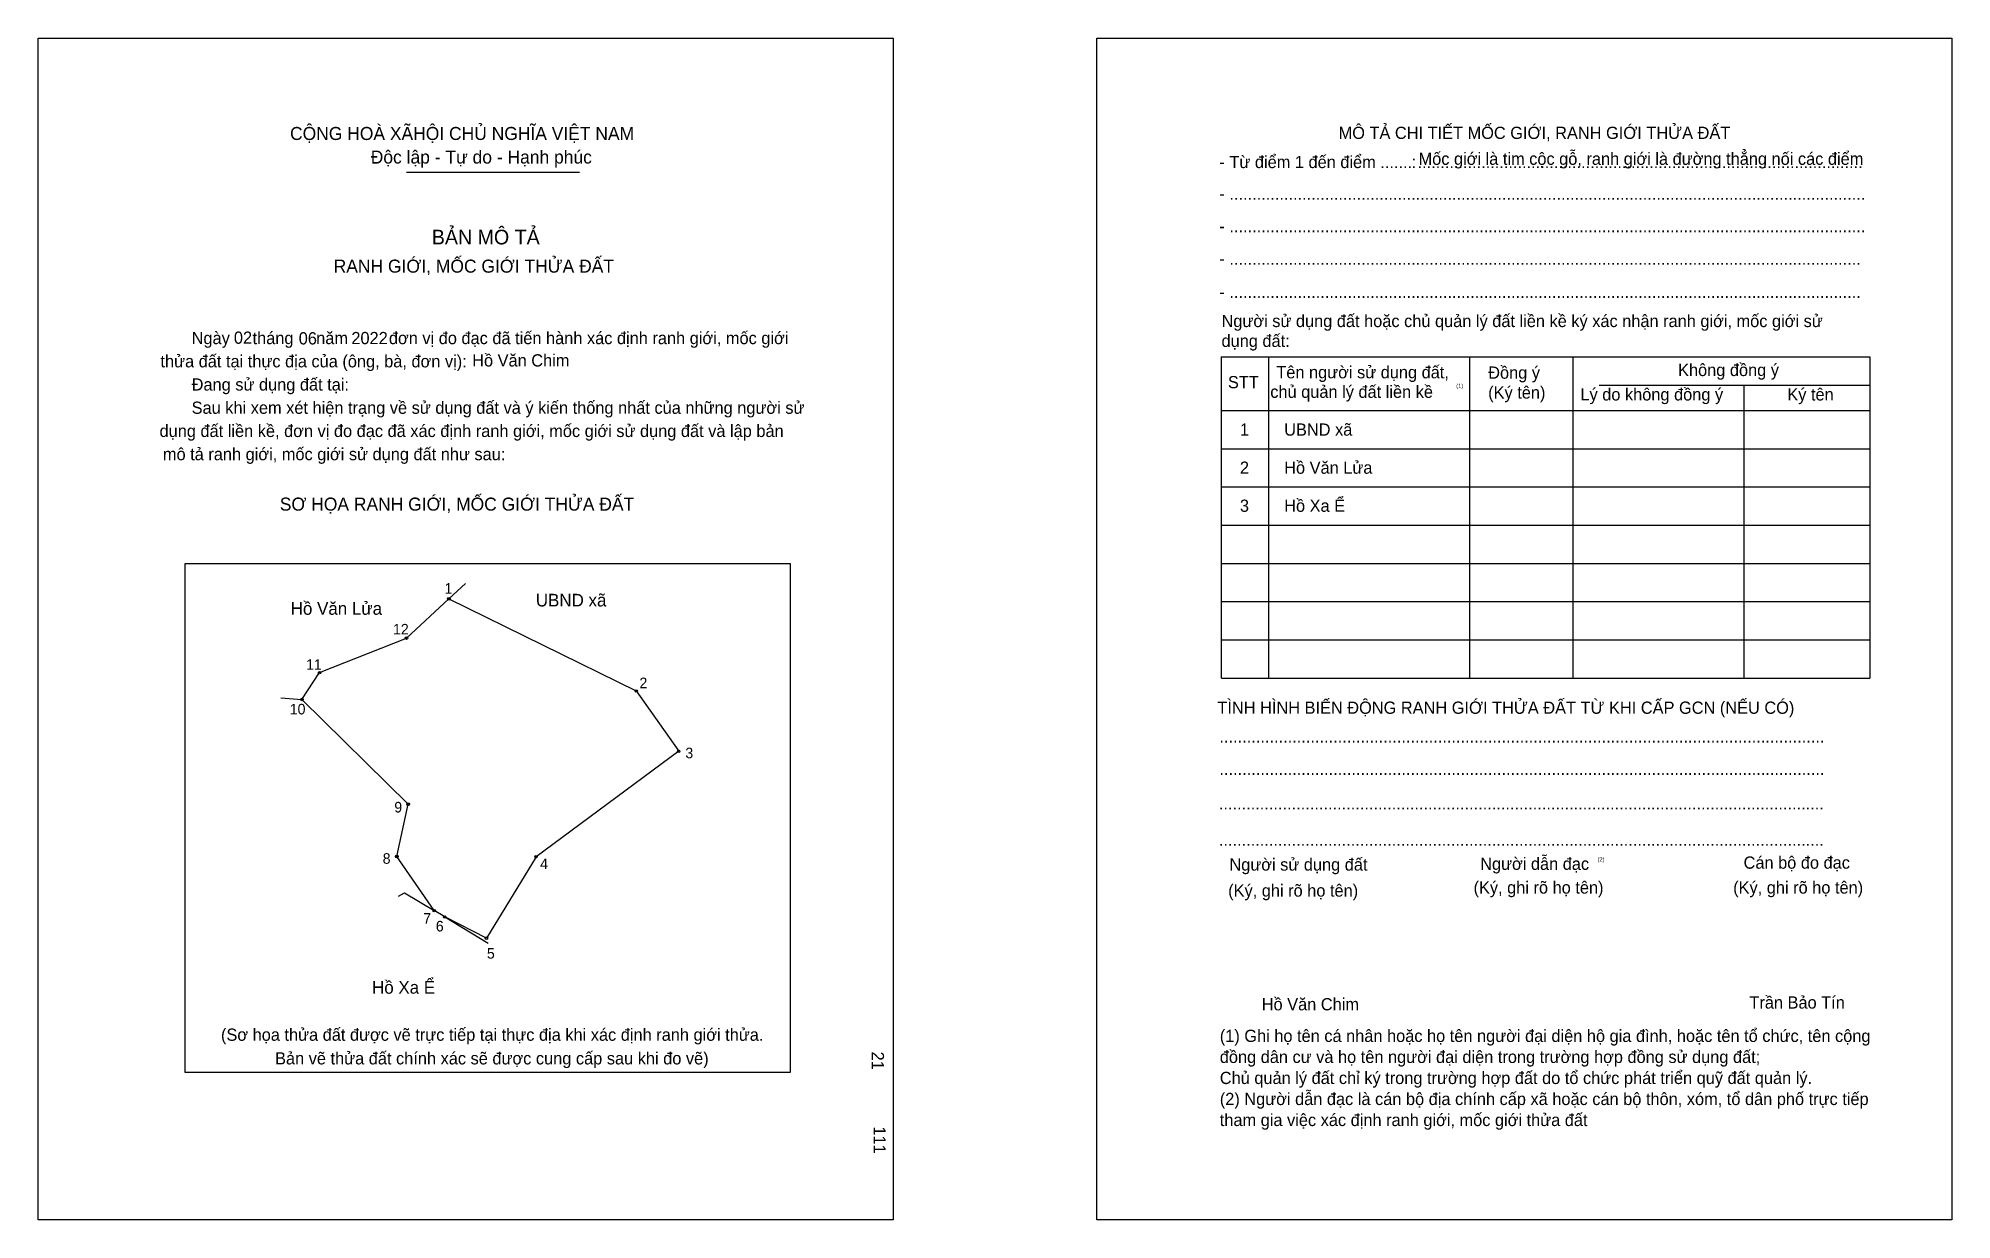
# Model space of a CAD drawing. Extents: x 547038 to 547607, y 1825351 to 1825702.
import ezdxf

# ---------------------------------------------------------------- set-up
doc = ezdxf.new("R2010")
doc.units = 0
for name, color, linetype in [('bmtKhungInTrang1', 7, 'Continuous'), ('bmtKhungInTrang2', 7, 'Continuous'), ('bmtNoiDung', 7, 'Continuous'), ('bmtTemplate', 7, 'Continuous'), ('CanhThua', 7, 'Continuous'), ('MocDinhThua', 7, 'Continuous'), ('RauThua', 7, 'Continuous'), ('SoHieuDinhThua', 7, 'Continuous'), ('TenChuLanCan', 7, 'Continuous')]:
    doc.layers.add(name, color=color, linetype=linetype)

msp = doc.modelspace()

# ---------------------------------------------------------------- linework, layer by layer
at = {"layer": 'bmtKhungInTrang1'}
msp.add_lwpolyline([(547038.14, 1825701.9), (547292.15, 1825701.9), (547292.15, 1825350.57), (547038.14, 1825350.57)], close=True, dxfattribs=at)
at = {"layer": 'bmtKhungInTrang2'}
msp.add_lwpolyline([(547352.72, 1825701.9), (547606.73, 1825701.9), (547606.73, 1825350.57), (547352.72, 1825350.57)], close=True, dxfattribs=at)
at = {"layer": 'bmtTemplate'}
for p, q in [((547147.6, 1825662.08), (547198.97, 1825662.08)), ((547403.68, 1825607.14), (547403.68, 1825511.63)), ((547463.43, 1825607.14), (547463.43, 1825511.63)), ((547494.17, 1825607.25), (547494.17, 1825511.63)), ((547582.41, 1825607.14), (547582.41, 1825511.63)), ((547501.97, 1825598.72), (547582.41, 1825598.72)), ((547389.75, 1825591.22), (547582.41, 1825591.22)), ((547389.75, 1825579.85), (547582.41, 1825579.85)), ((547389.75, 1825568.48), (547582.41, 1825568.48)), ((547389.75, 1825557.11), (547582.41, 1825557.11)), ((547389.75, 1825545.74), (547582.41, 1825545.74)), ((547389.75, 1825534.37), (547582.41, 1825534.37)), ((547389.75, 1825523), (547582.41, 1825523)), ((547389.75, 1825511.63), (547582.41, 1825511.63))]:
    msp.add_line(p, q, dxfattribs=at)
for points in [[(547389.63, 1825607.14), (547582.41, 1825607.14)], [(547389.63, 1825607.14), (547389.63, 1825511.63)], [(547544.91, 1825598.61), (547544.91, 1825511.63)]]:
    msp.add_lwpolyline(points, dxfattribs=at)
msp.add_lwpolyline([(547081.84, 1825394.33), (547081.84, 1825545.73), (547261.57, 1825545.73), (547261.57, 1825394.33)], close=True, dxfattribs=at)
at = {"layer": 'CanhThua'}
for p, q in [((547147.55, 1825523.53), (547160.13, 1825535.2)), ((547160.13, 1825535.2), (547215.85, 1825507.81)), ((547121.74, 1825513.26), (547147.55, 1825523.53)), ((547116.5, 1825505.27), (547121.74, 1825513.26)), ((547215.85, 1825507.81), (547228.44, 1825489.87)), ((547148.07, 1825474.14), (547116.5, 1825505.27)), ((547228.44, 1825489.87), (547186.06, 1825458.53)), ((547144.69, 1825458.6), (547148.07, 1825474.14)), ((547155.81, 1825442.49), (547144.69, 1825458.6)), ((547186.06, 1825458.53), (547171.31, 1825434.3)), ((547158.92, 1825440.61), (547155.81, 1825442.49)), ((547171.31, 1825434.3), (547158.92, 1825440.61))]:
    msp.add_line(p, q, dxfattribs=at)
at = {"layer": 'MocDinhThua'}
for centre in [(547160.13, 1825535.2), (547147.55, 1825523.53), (547121.74, 1825513.26), (547215.85, 1825507.81), (547116.5, 1825505.27), (547228.44, 1825489.87), (547148.07, 1825474.14), (547144.69, 1825458.6), (547186.06, 1825458.53), (547155.81, 1825442.49), (547158.92, 1825440.61), (547171.31, 1825434.3)]:
    msp.add_circle(centre, 0.376, dxfattribs=at)
at = {"layer": 'RauThua'}
for p, q in [((547160.13, 1825535.2), (547165.14, 1825539.73)), ((547110.27, 1825505.74), (547116.5, 1825505.27)), ((547145.19, 1825446.83), (547146.99, 1825447.82)), ((547146.99, 1825447.82), (547155.81, 1825442.49)), ((547158.92, 1825440.61), (547171.81, 1825432.81))]:
    msp.add_line(p, q, dxfattribs=at)

# ---------------------------------------------------------------- texts
at = {"layer": 'bmtNoiDung'}
for s, height, p in [('02', 3.634, (547096.27, 1825611.05)), ('06', 3.634, (547115.54, 1825610.85)), ('2022', 3.634, (547131.18, 1825610.93)), ('Hồ Văn Chim', 3.6344, (547167.08, 1825604.29)), ('1', 3.63, (547395.22, 1825583.72)), ('UBND xã ', 3.634, (547408.37, 1825583.72)), ('2', 3.63, (547395.22, 1825572.4)), ('Hồ Văn Lửa ', 3.6344, (547408.37, 1825572.4)), ('3', 3.63, (547395.22, 1825561.08)), ('Hồ Xa Ể ', 3.634, (547408.37, 1825561.08)), ('Hồ Văn Chim', 3.6344, (547401.7, 1825412.84))]:
    msp.add_text(s, height=height, dxfattribs=at).set_placement(p)
for s, p in [('21', (547285.82, 1825400.58)), ('111', (547286.34, 1825378.34))]:
    msp.add_text(s, height=3.634, rotation=270, dxfattribs=at).set_placement(p)
at = {"layer": 'bmtTemplate'}
for s, height, p in [('CỘNG HOÀ XÃHỘI CHỦ NGHĨA VIỆT NAM', 3.8767, (547112.96, 1825671.64)), ('MÔ TẢ CHI TIẾT MỐC GIỚI, RANH GIỚI THỬA ĐẤT', 3.633, (547424.54, 1825671.95)), ('Độc lập - Tự do - Hạnh phúc', 3.8767, (547136.94, 1825664.63)), ('- Từ điểm 1 đến điểm .......', 3.633, (547389.13, 1825663.29)), (':', 3.63, (547446.21, 1825663.29)), ('Mốc giới là tim cộc gỗ, ranh giới là đường thẳng nối các điểm', 3.633, (547448.3, 1825664.25)), ('..................................................................................................', 3.633, (547448, 1825663.29)), ('- ............................................................................................................................................', 3.63301, (547389.13, 1825653.87)), ('BẢN MÔ TẢ', 4.361, (547155.08, 1825640.6)), ('- ............................................................................................................................................', 3.63301, (547389.13, 1825644.21)), ('RANH GIỚI, MỐC GIỚI THỬA ĐẤT', 3.8767, (547125.92, 1825632.19)), ('- ...........................................................................................................................................', 3.63301, (547389.13, 1825634.54)), ('- ...........................................................................................................................................', 3.63301, (547389.13, 1825624.65)), ('Người sử dụng đất hoặc chủ quản lý đất liền kề ký xác nhận ranh giới, mốc giới sử', 3.633, (547389.75, 1825616.01)), ('Ngày     tháng     năm         đơn vị đo đạc đã tiến hành xác định ranh giới, mốc giới ', 3.6344, (547083.72, 1825610.93)), ('dụng đất:', 3.633, (547389.75, 1825610.1)), ('thửa đất tại thực địa của (ông, bà, đơn vị):', 3.6344, (547074.45, 1825604.03)), ('Tên người sử dụng đất,', 3.633, (547406.03, 1825600.77)), ('Đồng ý', 3.633, (547468.99, 1825600.66)), ('Không đồng ý', 3.633, (547525.41, 1825601.45)), ('Đang sử dụng đất tại:', 3.6344, (547083.72, 1825597.13)), ('STT', 3.633, (547391.65, 1825597.82)), ('chủ quản lý đất liền kề', 3.633, (547404.24, 1825594.96)), ('(1)', 1.211, (547459.5, 1825597.95)), ('(Ký tên)', 3.633, (547468.99, 1825594.75)), ('Lý do không đồng ý', 3.633, (547496.4, 1825594.18)), ('Ký tên', 3.633, (547557.88, 1825594.18)), ('Sau khi xem xét hiện trạng về sử dụng đất và ý kiến thống nhất của những người sử ', 3.6344, (547083.72, 1825590.22)), ('dụng đất liền kề, đơn vị đo đạc đã xác định ranh giới, mốc giới sử dụng đất và lập bản', 3.6344, (547074.18, 1825583.32)), ('mô tả ranh giới, mốc giới sử dụng đất như sau:', 3.6344, (547075.18, 1825576.42)), ('SƠ HỌA RANH GIỚI, MỐC GIỚI THỬA ĐẤT', 3.8767, (547109.91, 1825561.43)), ('TÌNH HÌNH BIẾN ĐỘNG RANH GIỚI THỬA ĐẤT TỪ KHI CẤP GCN (NẾU CÓ)', 3.633, (547388.52, 1825501.02)), ('.....................................................................................................................................', 3.63846, (547389.13, 1825492.47)), ('.....................................................................................................................................', 3.63846, (547389.13, 1825482.81)), ('.....................................................................................................................................', 3.63846, (547388.95, 1825472.58)), ('.....................................................................................................................................', 3.63846, (547388.95, 1825461.78)), ('Người sử dụng đất', 3.633, (547392.1, 1825454.39)), ('Người dẫn đạc', 3.633, (547466.61, 1825454.61)), ('(2)', 1.211, (547501.5, 1825457.12)), ('Cán bộ đo đạc', 3.633, (547544.88, 1825454.96)), ('(Ký, ghi rõ họ tên)', 3.633, (547391.73, 1825446.65)), ('(Ký, ghi rõ họ tên)', 3.633, (547464.64, 1825447.56)), ('(Ký, ghi rõ họ tên)', 3.633, (547541.79, 1825447.56)), ('Trần Bảo Tín', 3.633, (547546.61, 1825413.37)), ('(Sơ họa thửa đất được vẽ trực tiếp tại thực địa khi xác định ranh giới thửa.', 3.6344, (547092.44, 1825403.79)), ('(1) Ghi họ tên cá nhân hoặc họ tên người đại diện hộ gia đình, hoặc tên tổ chức, tên cộng', 3.633, (547389.24, 1825403.44)), ('Bản vẽ thửa đất chính xác sẽ được cung cấp sau khi đo vẽ)', 3.6344, (547108.51, 1825396.76)), ('đồng dân cư và họ tên người đại diện trong trường hợp đồng sử dụng đất;', 3.633, (547389.24, 1825397.19)), ('Chủ quản lý đất chỉ ký trong trường hợp đất do tổ chức phát triển quỹ đất quản lý.', 3.633, (547389.24, 1825390.93)), ('(2) Người dẫn đạc là cán bộ địa chính cấp xã hoặc cán bộ thôn, xóm, tổ dân phố trực tiếp', 3.633, (547389.24, 1825384.68)), ('tham gia việc xác định ranh giới, mốc giới thửa đất', 3.633, (547389.24, 1825378.43))]:
    msp.add_text(s, height=height, dxfattribs=at).set_placement(p)
at = {"layer": 'SoHieuDinhThua'}
for s, height, p in [('1', 3.14, (547158.86, 1825536.73)), ('12', 3.136, (547143.56, 1825524.61)), ('11', 3.136, (547117.73, 1825514.12)), ('2', 3.14, (547216.79, 1825508.63)), ('10', 3.136, (547112.87, 1825500.84)), ('3', 3.14, (547230.42, 1825487.8)), ('9', 3.14, (547143.94, 1825471.68)), ('8', 3.14, (547140.49, 1825456.42)), ('4', 3.14, (547187.27, 1825454.85)), ('7', 3.14, (547152.54, 1825438.64)), ('6', 3.14, (547156.28, 1825436.3)), ('5', 3.14, (547171.46, 1825428.21))]:
    msp.add_text(s, height=height, dxfattribs=at).set_placement(p)
at = {"layer": 'TenChuLanCan'}
for s, p in [('Hồ Văn Lửa', (547113.16, 1825530.46)), ('UBND xã', (547186, 1825532.93)), ('Hồ Xa Ể', (547137.33, 1825417.79))]:
    msp.add_text(s, height=3.763, dxfattribs=at).set_placement(p)

doc.saveas('drawing.dxf')
